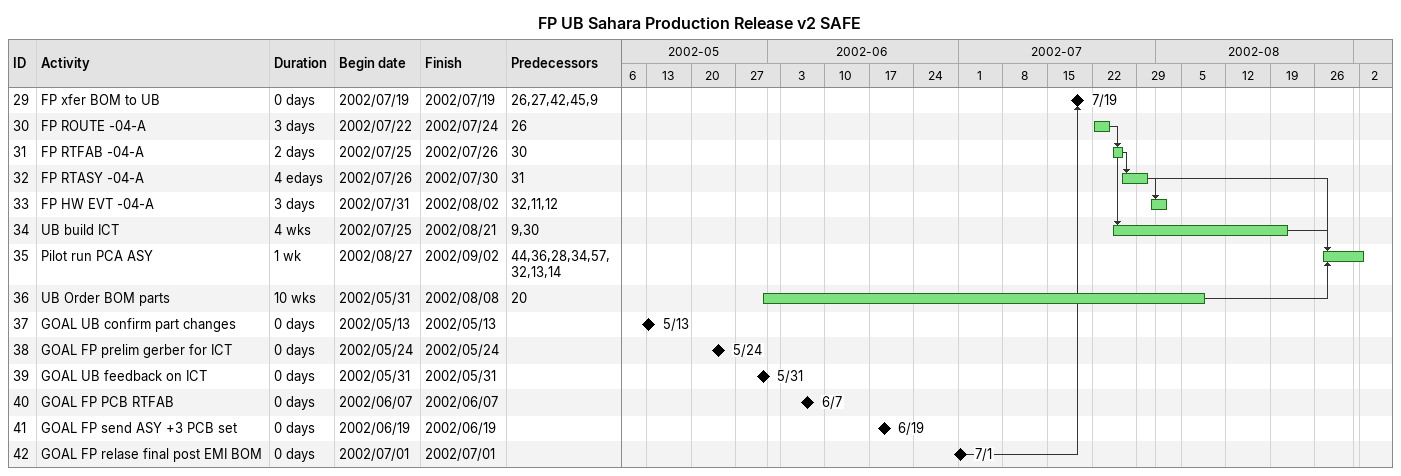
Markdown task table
FP UB Sahara Production Release v2 SAFE

| ID | Task | Duration | Start | Finish | Predecessors |
|---|---|---|---|---|---|
| 29 | FP xfer BOM to UB | 0d | 2002-07-19 | 2002-07-19 | 26, 27, 42, 45, 9 |
| 30 | FP ROUTE -04-A | 3d | 2002-07-22 | 2002-07-24 | 26 |
| 31 | FP RTFAB -04-A | 2d | 2002-07-25 | 2002-07-26 | 30 |
| 32 | FP RTASY -04-A | 4ed | 2002-07-26 | 2002-07-30 | 31 |
| 33 | FP HW EVT -04-A | 3d | 2002-07-31 | 2002-08-02 | 32, 11, 12 |
| 34 | UB build ICT | 4w | 2002-07-25 | 2002-08-21 | 9, 30 |
| 35 | Pilot run PCA ASY | 1w | 2002-08-27 | 2002-09-02 | 44, 36, 28, 34, 57, 32, 13, 14 |
| 36 | UB Order BOM parts | 10w | 2002-05-31 | 2002-08-08 | 20 |
| 37 | GOAL UB confirm part changes | 0d | 2002-05-13 | 2002-05-13 |  |
| 38 | GOAL FP prelim gerber for ICT | 0d | 2002-05-24 | 2002-05-24 |  |
| 39 | GOAL UB feedback on ICT | 0d | 2002-05-31 | 2002-05-31 |  |
| 40 | GOAL FP PCB RTFAB | 0d | 2002-06-07 | 2002-06-07 |  |
| 41 | GOAL FP send ASY +3 PCB set | 0d | 2002-06-19 | 2002-06-19 |  |
| 42 | GOAL FP relase final post EMI BOM | 0d | 2002-07-01 | 2002-07-01 |  |
